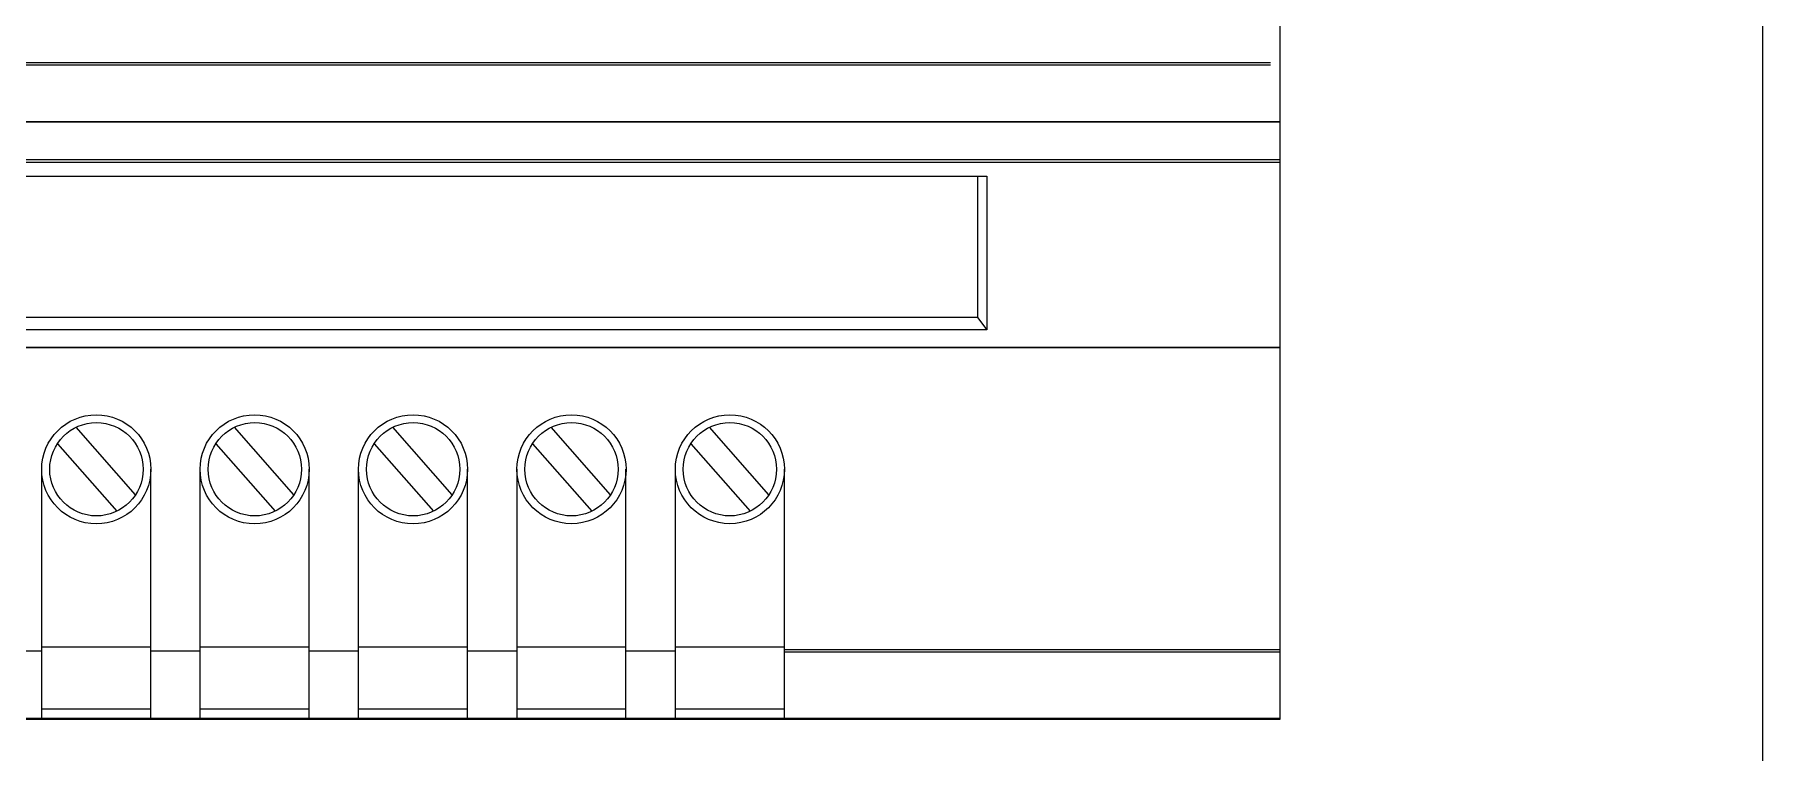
# Model space of a CAD drawing. Extents: x 411458 to 412158, y 334291 to 335491.
# Drawn here: x 412071.3 to 412127.6, y 334654.5 to 334677.9 of the extents above; entities that cross this region are included whole.
import ezdxf

# ---------------------------------------------------------------- set-up
doc = ezdxf.new("R2010")
doc.units = 0
doc.header["$MEASUREMENT"] = 0

# ---------------------------------------------------------------- blocks, each defined once
blk = doc.blocks.new('Manufacturer光辉PartName电源监控Series宽度108ShellFrameLimitingCurrentRemarkPartTypeMinCurrent0MaxCurrent0PolesMinPower0MaxPower0LibType2DelFlgfalseUpdateDate')
at = {"color": 0, "lineweight": 0, "transparency": 33554687}
for points in [[(-54, 45), (54, 45), (54, -45), (-54, -45)], [(-54, 18.419), (54, 18.419), (54, -25.526), (-54, -25.526)]]:
    blk.add_lwpolyline(points, close=True, dxfattribs=at)
for points in [[(-53.696, -23.597), (53.696, -23.597)], [(-53.696, -23.669), (53.696, -23.669)], [(-54, -25.526), (54, -25.526)], [(-54, -26.752), (54, -26.752)], [(-54, -26.842), (54, -26.842)], [(-42.85, -27.297), (44.453, -27.297)], [(44.149, -27.297), (44.149, -31.897)], [(44.453, -27.297), (44.453, -32.308)], [(44.149, -31.897), (-44.148, -31.897)], [(44.149, -31.897), (44.453, -32.308)], [(44.453, -32.308), (-44.453, -32.308)], [(54, -32.879), (-54, -32.879)], [(54, -32.889), (-54, -32.889)], [(16.742, -37.676), (14.808, -35.479)], [(21.897, -37.676), (19.964, -35.479)], [(27.053, -37.676), (25.12, -35.479)], [(32.208, -37.676), (30.276, -35.479)], [(37.364, -37.676), (35.431, -35.479)], [(14.2, -36.015), (16.133, -38.212)], [(19.355, -36.015), (21.289, -38.212)], [(24.511, -36.015), (26.444, -38.212)], [(29.667, -36.015), (31.6, -38.212)], [(34.823, -36.015), (36.755, -38.212)], [(13.691, -44.956), (13.691, -36.845)], [(17.244, -44.956), (17.244, -36.845)], [(18.846, -44.956), (18.846, -36.845)], [(22.399, -44.956), (22.399, -36.845)], [(24.002, -44.956), (24.002, -36.845)], [(27.555, -44.956), (27.555, -36.845)], [(29.165, -44.956), (29.165, -36.845)], [(32.71, -44.956), (32.71, -36.845)], [(34.321, -44.956), (34.321, -36.845)], [(37.866, -44.956), (37.866, -36.845)], [(13.691, -42.633), (17.244, -42.633)], [(18.846, -42.633), (22.399, -42.633)], [(24.002, -42.633), (27.555, -42.633)], [(29.165, -42.633), (32.71, -42.633)], [(34.321, -42.633), (37.866, -42.633)], [(37.866, -42.723), (54, -42.723)], [(13.691, -42.767), (12.088, -42.767)], [(18.846, -42.767), (17.244, -42.767)], [(24.002, -42.767), (22.399, -42.767)], [(29.165, -42.767), (27.555, -42.767)], [(34.321, -42.767), (32.71, -42.767)], [(37.866, -42.794), (54, -42.794)], [(-54, -44.956), (54, -44.956)], [(13.691, -44.652), (17.244, -44.652)], [(18.846, -44.652), (22.399, -44.652)], [(24.002, -44.652), (27.555, -44.652)], [(29.165, -44.652), (32.71, -44.652)], [(34.321, -44.652), (37.866, -44.652)]]:
    blk.add_lwpolyline(points, dxfattribs=at)
for centre, radius in [((15.467, -36.846), 1.777), ((15.471, -36.846), 1.52), ((20.622, -36.846), 1.777), ((20.627, -36.846), 1.52), ((25.778, -36.846), 1.777), ((25.782, -36.846), 1.52), ((30.937, -36.846), 1.775), ((30.938, -36.846), 1.52), ((36.093, -36.846), 1.775), ((36.093, -36.846), 1.52)]:
    blk.add_circle(centre, radius, dxfattribs=at)

msp = doc.modelspace()

# ---------------------------------------------------------------- linework, layer by layer
at = {"color": 2}
msp.add_lwpolyline([(411487.569, 335441.414), (412127.569, 335441.414), (412127.569, 334341.414), (411487.569, 334341.414)], close=True, dxfattribs=at)

# ---------------------------------------------------------------- block references
msp.add_blockref('Manufacturer光辉PartName电源监控Series宽度108ShellFrameLimitingCurrentRemarkPartTypeMinCurrent0MaxCurrent0PolesMinPower0MaxPower0LibType2DelFlgfalseUpdateDate', (412057.862, 334700.535))

doc.saveas('drawing.dxf')
